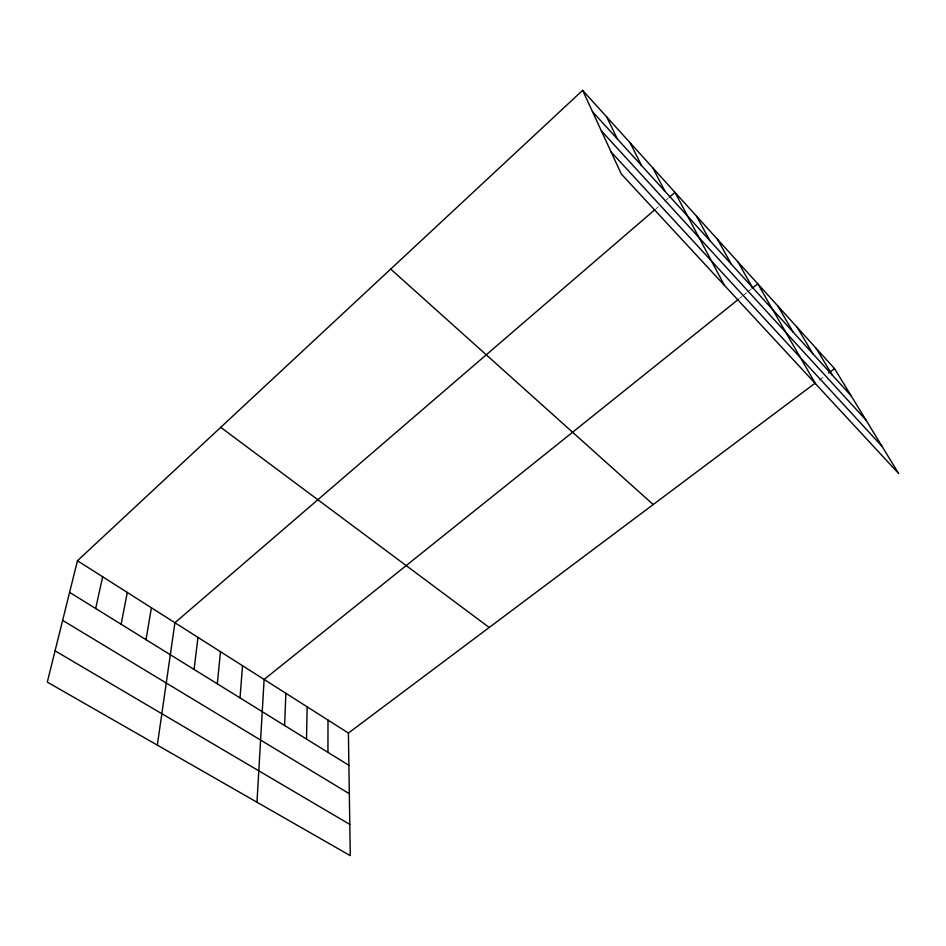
<?xml version="1.0" encoding="UTF-8"?>
<svg xmlns="http://www.w3.org/2000/svg" width="946" height="946" viewBox="0 0 946 946"><rect width="100%" height="100%" fill="white"/><g stroke="black" fill="none" stroke-linecap="round" stroke-linejoin="round"><path stroke-width="0.71" stroke-dasharray="4.73 3.55" d="M656.063 208.676L658.286 206.76M664.967 201.001L668.314 198.128M739.737 298.274L741.995 296.465M743.118 295.566L746.5 292.858M747.624 291.947L751.018 289.24M819.165 380.138L823.895 376.603"/><path stroke-width="1.42" d="M327.943 752.354L328.002 720.083M306.516 739.086L307.154 706.828M284.628 725.535L285.869 693.288M256.981 802.208L264.111 679.453L738.613 299.184M240.024 697.9L242.531 665.736M217.308 683.84L220.489 651.711M194.084 669.449L197.962 637.379M157.32 745.129L174.927 622.74L654.939 209.634M146.015 639.685L151.384 607.758M121.135 624.277L127.296 592.444M95.676 608.503L102.653 576.776M582.641 90.343L621.262 173.958L898.7 473.579L834.538 368.621L582.641 90.343L77.454 560.742L47.3 682.113L350.28 855.657L348.4 733.055L815.618 382.799M669.425 197.17L674.995 192.369L724.435 285.385M752.141 288.341L757.781 283.812L815.476 383.698M828.625 373.055L834.538 368.621M55.069 650.836L349.795 824.404M62.637 620.363L349.334 793.729M69.602 592.35L348.897 765.326M77.454 560.742L348.4 733.055M220.725 427.332L489.224 627.494M390.686 269.078L653.213 504.549M611.092 151.939L882.086 446.394M601.325 130.808L865.945 420M592.48 111.652L851.163 395.806M816.091 348.234L832.314 375.113M797.159 327.316L812.957 353.851M777.73 305.854L793.079 332.011M737.904 261.853L752.271 287.182M717.494 239.314L731.329 264.171M696.528 216.161L709.807 240.532M652.87 167.927L664.908 191.198M630.119 142.787L641.471 165.455M606.717 116.937L617.336 138.956"/></g></svg>
